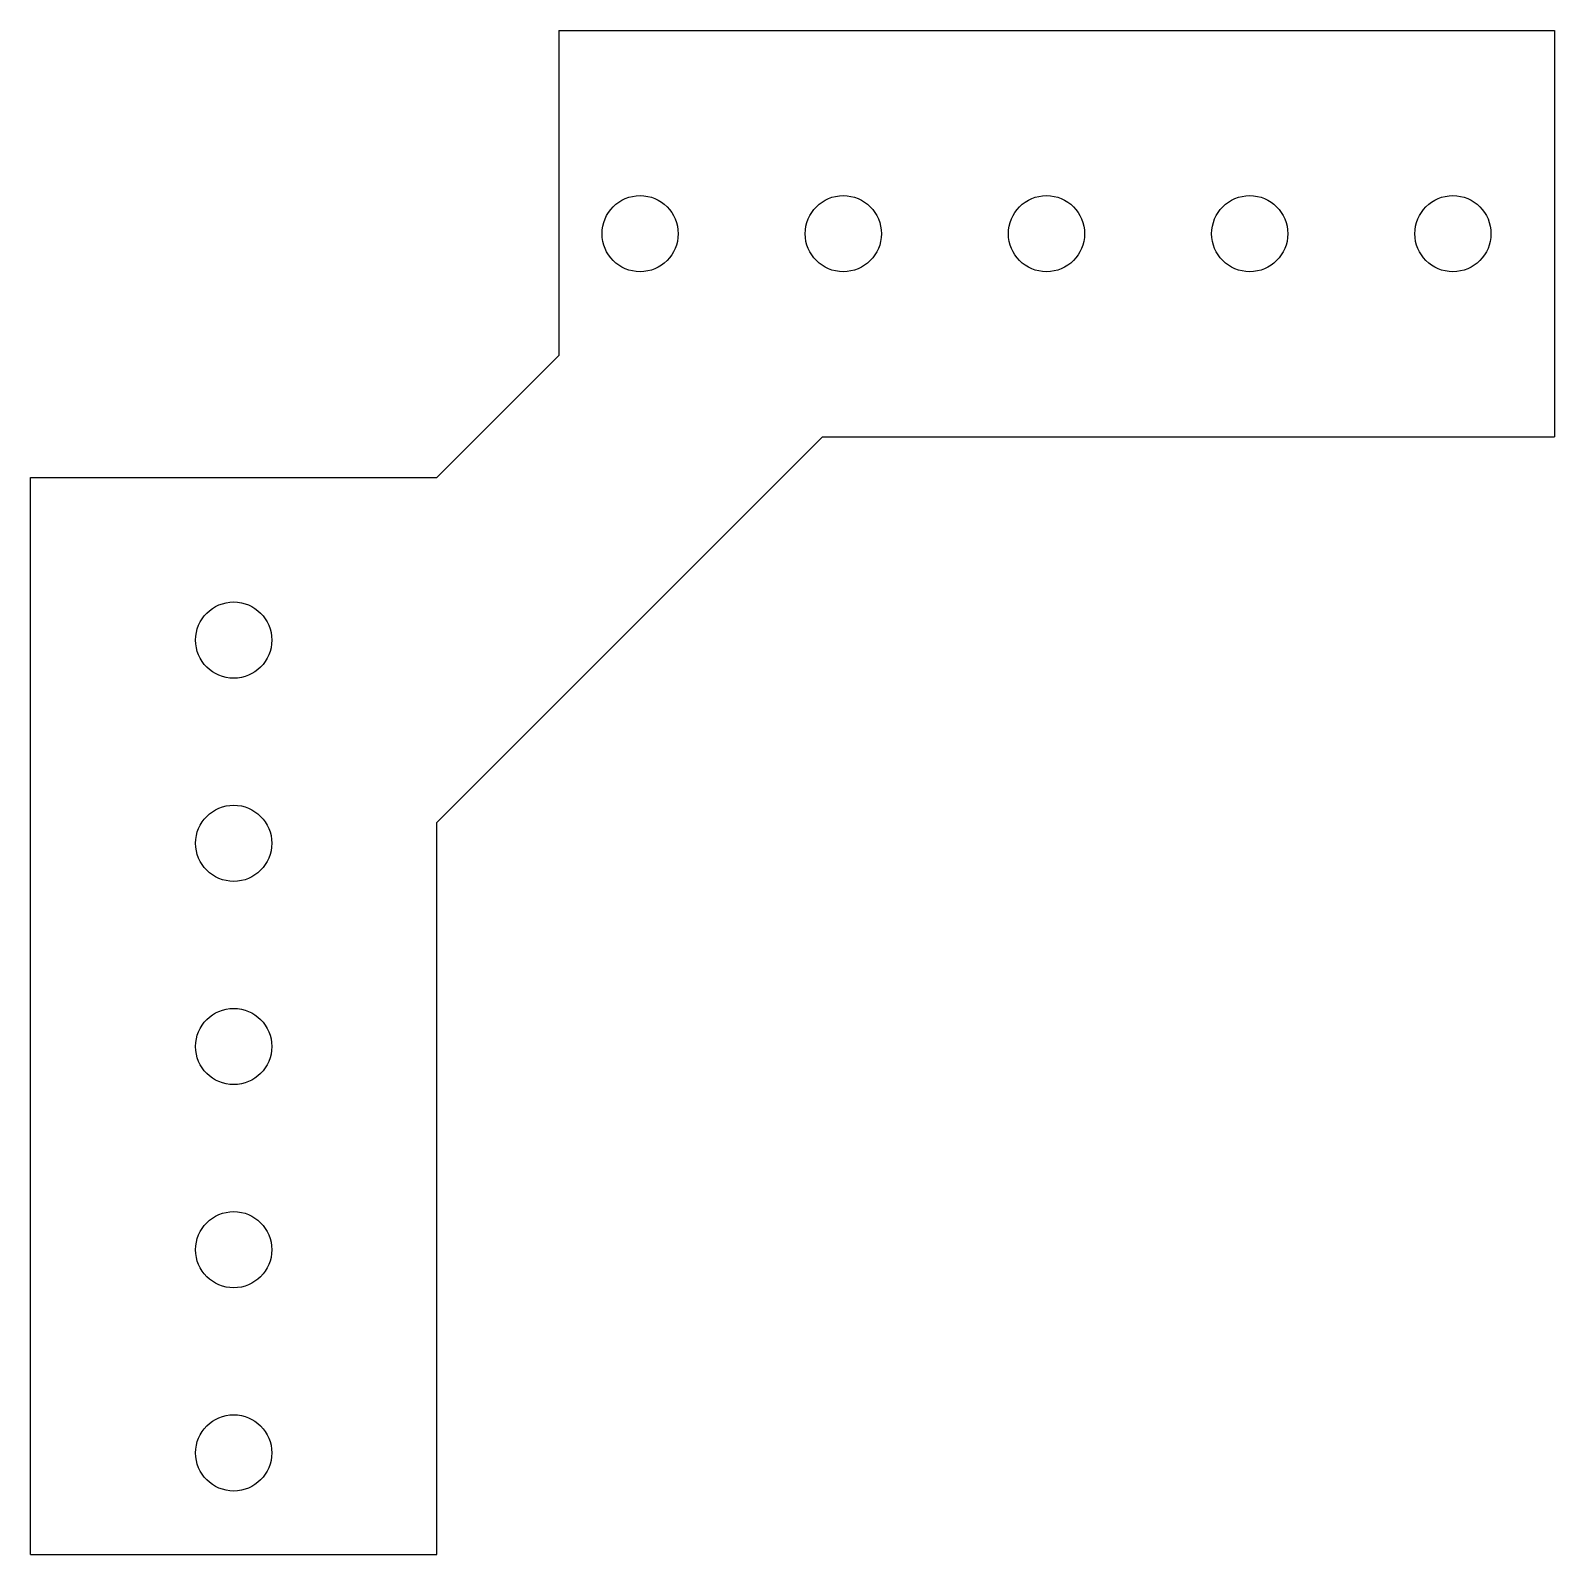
# Model space of a CAD drawing. Header units: inches. Extents: x 0 to 3.75, y 0 to 3.75.
import ezdxf

# ---------------------------------------------------------------- set-up
doc = ezdxf.new("R2010")
doc.units = ezdxf.units.IN
doc.header["$MEASUREMENT"] = 0

msp = doc.modelspace()

# ---------------------------------------------------------------- linework, layer by layer
at = {"color": 7, "linetype": 'Continuous', "lineweight": 25}
for p, q in [((1.3, 3.75), (1.3, 2.95)), ((1.3, 3.75), (3.75, 3.75)), ((3.75, 3.75), (3.75, 2.75)), ((1, 2.65), (1.3, 2.95)), ((1, 1.8015), (1.9485, 2.75)), ((1.9485, 2.75), (3.75, 2.75)), ((0, 2.65), (1, 2.65)), ((0, 0), (0, 2.65)), ((1, 0), (1, 1.8015)), ((0, 0), (1, 0))]:
    msp.add_line(p, q, dxfattribs=at)
for centre, radius in [((1.5, 3.25), 0.0937), ((2, 3.25), 0.0937), ((2.5, 3.25), 0.0937), ((3, 3.25), 0.0937), ((3.5, 3.25), 0.0937), ((0.5, 2.25), 0.0938), ((0.5, 1.75), 0.0938), ((0.5, 1.25), 0.0938), ((0.5, 0.75), 0.0938), ((0.5, 0.25), 0.0938)]:
    msp.add_circle(centre, radius, dxfattribs=at)

doc.saveas('drawing.dxf')
